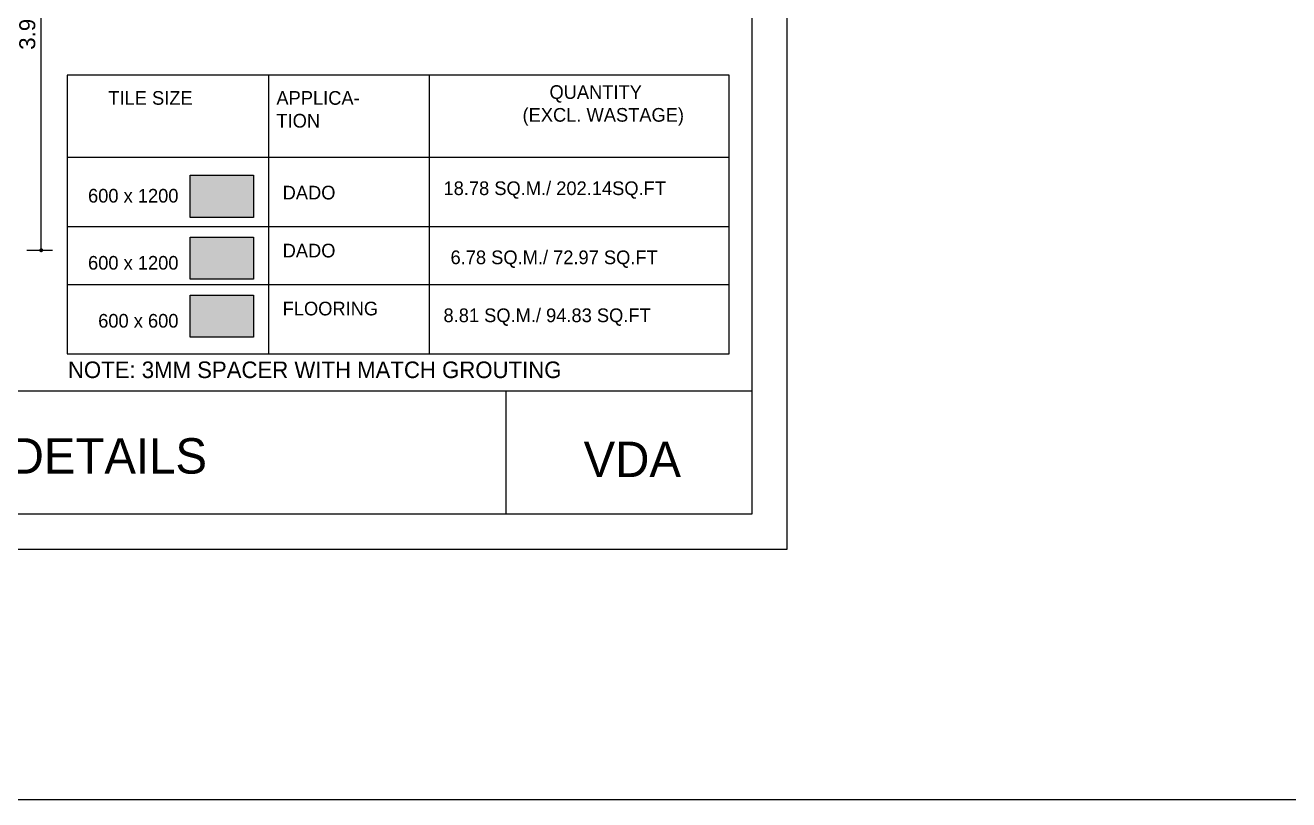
# Model space of a CAD drawing. Header units: metres. Extents: x 494 to 1845, y -666 to 1061.
# Drawn here: x 1408.62 to 1419.71, y 183.55 to 190.35 of the extents above; entities that cross this region are included whole.
import ezdxf

# ---------------------------------------------------------------- set-up
doc = ezdxf.new("R2010")
doc.units = ezdxf.units.M
doc.header["$MEASUREMENT"] = 0
doc.linetypes.add('1', pattern=[0])
doc.layers.get('Defpoints').update_dxf_attribs({"color": 12})
for name, color, linetype, lineweight in [('.', 7, 'Continuous', 5), ('01 WALL', 7, 'Continuous', 25), ('04 TEXT', 7, 'Continuous', 13), ('VDA_DARK TILES', 8, 'Continuous', 9), ('VDA_LIGHT TILES', 254, 'Continuous', 5)]:
    doc.layers.add(name, color=color, linetype=linetype, lineweight=lineweight)
for name, color, linetype in [('10 HATCH', 253, 'Continuous'), ('Flooring', 250, 'Continuous'), ('PLINE', 7, '1'), ('SHEET', 7, 'Continuous'), ('VDA DIMENSION', 8, 'Continuous'), ('VDA-TEXT', 250, '1')]:
    doc.layers.add(name, color=color, linetype=linetype)
doc.styles.get("Standard").update_dxf_attribs({"font": 'arial.ttf'})
doc.dimstyles.new('ISO-25', dxfattribs={"dimtxt": 1, "dimasz": 2.5, "dimexe": 1.25, "dimexo": 0.625, "dimtad": 1, "dimtxsty": 'Standard', "dimblk": 'ARCHTICK', "dimcen": 2.5, "dimadec": 0, "dimazin": 0, "dimtfac": 1, "dimtmove": 0, "dimatfit": 3, "dimfxl": 0, "dimarcsym": 0})

# ---------------------------------------------------------------- blocks, each defined once
blk = doc.blocks.new('_Dot')
at = {"color": 0, "linetype": 'ByBlock', "lineweight": -2}
blk.add_line((-0.5, 0), (-1, 0), dxfattribs=at)
at = {"color": 0, "linetype": 'ByBlock', "const_width": 0.5}
blk.add_lwpolyline([(-0.25, 0, 1), (0.25, 0, 1)], format="xyb", close=True, dxfattribs=at)
blk = doc.blocks.new('*D770')
at = {"layer": 'Defpoints', "color": 0}
for p in [(1408.187886103211, 192.2768711050238), (1408.755566598678, 192.2768711050238), (1408.187886103211, 188.3768711050238)]:
    blk.add_point(p, dxfattribs=at)
at = {"layer": 'VDA DIMENSION', "color": 253, "lineweight": -2}
for p, q in [((1408.630566598678, 192.2768711050238), (1408.855566598678, 192.2768711050238)), ((1408.755566598678, 188.4118711050238), (1408.755566598678, 192.2418711050238)), ((1408.630566598678, 188.3768711050238), (1408.855566598678, 188.3768711050238))]:
    blk.add_line(p, q, dxfattribs=at)
at = {"layer": 'VDA DIMENSION', "color": 253, "lineweight": -2, "xscale": 0.035, "yscale": 0.035, "zscale": 0.035}
for p, rotation in [((1408.755566598678, 192.2768711050238), 90), ((1408.755566598678, 188.3768711050238), 270)]:
    blk.add_blockref('_Dot', p, dxfattribs=dict(at, rotation=rotation))
at = {"layer": 'VDA DIMENSION', "color": 5, "insert": (1408.63403863142, 190.3268711050238), "char_height": 0.14, "attachment_point": 5, "rotation": 90}
blk.add_mtext('\\A1;3.90', dxfattribs=at)

msp = doc.modelspace()

# ---------------------------------------------------------------- hatches: boundary and pattern name
at = {"layer": '.', "true_color": 0xe3e3e3}
msp.add_hatch(color=254, dxfattribs=at).paths.add_polyline_path([(1410.062825109147, 187.9838955301122), (1410.618445913809, 187.9838955301122), (1410.618445913809, 187.61348166026), (1410.062825109147, 187.61348166026)])
at = {"layer": 'VDA_DARK TILES', "true_color": 0x636466}
h = msp.add_hatch(color=251, dxfattribs=at)
h.dxf.hatch_style = 1
h.paths.add_polyline_path([(1410.062825109147, 188.4928225959913), (1410.618445913809, 188.4928225959913), (1410.618445913809, 188.1224087261391), (1410.062825109147, 188.1224087261391)])
at = {"layer": 'VDA_LIGHT TILES'}
h = msp.add_hatch(color=253, dxfattribs=at)
h.dxf.hatch_style = 1
h.paths.add_polyline_path([(1410.062825109147, 189.0349733859278), (1410.618445913751, 189.0349733859278), (1410.618445913751, 188.6645595160756), (1410.062825109147, 188.6645595160756)])

# ---------------------------------------------------------------- linework, layer by layer
at = {"color": 6}
msp.add_lwpolyline([(1396.850594924157, 270.2853344653562), (1440.705251404225, 270.2853344653562), (1440.705251404225, 183.5537080275993), (1396.850594924157, 183.5537080275993)], close=True, dxfattribs=at)
at = {"layer": '01 WALL'}
for p, q in [((1398.268406354999, 187.1428795984756), (1414.997706262856, 187.1428795984756, -1.776001775254723)), ((1412.833944347196, 187.1428795984756), (1412.833944347196, 186.0622400837034, -1.776001775254723))]:
    msp.add_line(p, q, dxfattribs=at)
at = {"layer": '10 HATCH', "color": 0}
msp.add_line((1408.982170262759, 188.0774018598051), (1414.797706262767, 188.0774018598051, -1.776001775254723), dxfattribs=at)
at = {"layer": 'Flooring', "color": 0}
for p, q in [((1408.982170262759, 189.9127490293496), (1408.982170262759, 187.4690019503498, -1.776001775254723)), ((1410.752098789766, 189.9127490293496), (1410.752098789766, 187.4690019503498, -1.776001775254723)), ((1412.162990692362, 189.9127490293496), (1412.1629906924, 187.4690019503498, -1.776001775254723)), ((1408.982170262759, 189.1947288351395), (1414.797706262767, 189.1947288351395, -1.776001775254723)), ((1408.982170262759, 188.5863289256842), (1414.797706262767, 188.5863289256842, -1.776001775254723)), ((1408.982170262759, 187.4690019503498), (1414.797706262767, 187.4690019503498, -1.776001775254723))]:
    msp.add_line(p, q, dxfattribs=at)
msp.add_lwpolyline([(1414.797706262767, 187.4690019503498), (1414.797706262767, 189.9127490293496), (1408.982170262759, 189.9127490293496)], dxfattribs=at)
at = {"layer": 'PLINE'}
for points in [[(1410.062825109147, 189.0349733859278), (1410.618445913751, 189.0349733859278), (1410.618445913751, 188.6645595160756), (1410.062825109147, 188.6645595160756)], [(1410.062825109147, 188.4928225959913), (1410.618445913809, 188.4928225959913), (1410.618445913809, 188.1224087261391), (1410.062825109147, 188.1224087261391)], [(1410.062825109147, 187.9838955301122), (1410.618445913809, 187.9838955301122), (1410.618445913809, 187.61348166026), (1410.062825109147, 187.61348166026)]]:
    msp.add_lwpolyline(points, close=True, dxfattribs=at)
at = {"layer": 'SHEET'}
for points in [[(1415.305828205764, 210.2856729345011), (1397.960284412001, 210.2856729345011), (1397.960284412001, 185.7541181407948), (1415.305828205764, 185.7541181407948)], [(1414.997706262767, 209.9775509915926), (1398.268406354999, 209.9775509915926), (1398.268406354999, 186.0622400837034), (1414.997706262767, 186.0622400837034)]]:
    msp.add_lwpolyline(points, close=True, dxfattribs=at)

# ---------------------------------------------------------------- texts
at = {"layer": '04 TEXT', "attachment_point": 1}
for s, insert, char_height, width in [('{\\fCentury Gothic|b0|i0|c0|p34;\\C1; NOTE: 3MM SPACER WITH MATCH GROUTING}', (1408.935974466509, 187.4003078347109), 0.145478867558689, 7.522285936901898), ('{\\fCentury Gothic|b0|i0|c0|p34;RKH MANGALAM SALES OFFICE - GENTS TOILET DETAILS}', (1398.521525054363, 186.7271668761768), 0.3109205628553192, 17.19771481106676), ('{\\fCentury Gothic|b0|i0|c0|p34;VDA}', (1413.518464792326, 186.6971039104666), 0.3109205628553192, 17.19771481106676)]:
    msp.add_mtext(s, dxfattribs=dict(at, insert=insert, char_height=char_height, width=width))
at = {"layer": 'VDA-TEXT', "char_height": 0.12, "attachment_point": 1}
for s, insert, width in [('{\\fCentury Gothic|b0|i0|c0|p34;\\C0;TILE SIZE}', (1409.345041379194, 189.7739748704509), 1.060908365519095), ('{\\fCentury Gothic|b0|i0|c0|p34;\\C0;APPLICA-\\PTION}', (1410.820834670485, 189.7739748704509), 1.903104382744059), ('{\\fCentury Gothic|b0|i0|c0|p34;\\W5.30809;  \\W1;QUANTITY ^J\\W5.30809; \\W1;(EXCL. WASTAGE)}', (1412.745493322286, 189.8254967160785), 2.989172254792492), ('{\\fCentury Gothic|b0|i0|c0|p34;DADO}', (1410.875548865429, 188.9429132116005), 0.8735550232016308), ('{\\fCentury Gothic|b0|i0|c0|p34;DADO}', (1410.875548865437, 188.4339861457213), 0.8735550232016308), ('{\\fCentury Gothic|b0|i0|c0|p34;FLOORING}', (1410.875548865437, 187.9250590798422), 0.8735550232016308)]:
    msp.add_mtext(s, dxfattribs=dict(at, insert=insert, width=width))
at = {"layer": 'VDA-TEXT', "color": 1, "char_height": 0.12, "width": 2.84263503881996, "attachment_point": 1}
for s, insert in [('\\pt8,10;{\\fCentury Gothic|b0|i0|c0|p34;18.78 SQ.M./ 202.14SQ.FT}', (1412.288053851127, 188.9814043811112)), ('{\\fCentury Gothic|b0|i0|c0|p34;\\C0;6.78 SQ.M./ 72.97 SQ.FT}', (1412.349732613346, 188.3747800787316)), ('\\pt11;{\\fCentury Gothic|b0|i0|c0|p34;8.81 SQ.M./ 94.83 SQ.FT}', (1412.288053851127, 187.8658530128525))]:
    msp.add_mtext(s, dxfattribs=dict(at, insert=insert))
at = {"layer": 'VDA-TEXT', "char_height": 0.12, "width": 1.424926141955704, "attachment_point": 9, "rotation": 1.0658965624246837e-06}
for s, insert in [('{\\fCentury Gothic|b0|i0|c0|p34;600 x 1200}', (1409.960672553251, 188.7938459522111)), ('{\\fCentury Gothic|b0|i0|c0|p34;600 x 1200}', (1409.960672553251, 188.2050509831199)), ('{\\fCentury Gothic|b0|i0|c0|p34;600 x 600}', (1409.960672553251, 187.6961239172408))]:
    msp.add_mtext(s, dxfattribs=dict(at, insert=insert))

# ---------------------------------------------------------------- dimensions: what is measured, and where the dimension line sits
at = {"layer": 'VDA DIMENSION'}
dim = msp.add_linear_dim(base=(1408.755566598678, 192.2768711050238, -1.77592505972943), p1=(1408.187886103211, 188.3768711050238), p2=(1408.187886103211, 192.2768711050238, -1.776001775254723), angle=90, dimstyle='ISO-25', override={"dimtxt": 0.14, "dimasz": 0.035, "dimexe": 0.1, "dimexo": 0.1, "dimgap": 0.05, "dimzin": 1, "dimdsep": 46, "dimblk": 'Dot', "dimclrd": 253, "dimclre": 253, "dimclrt": 5, "dimfxl": 0.125, "dimfxlon": 1, "dimtolj": 1, "dimarcsym": 1}, dxfattribs=at)
dim.commit()
dim.dimension.update_dxf_attribs({"geometry": '*D770', "text_midpoint": (1408.63403863142, 190.3268711050238, -1.77592505972943)})

doc.saveas('drawing.dxf')
